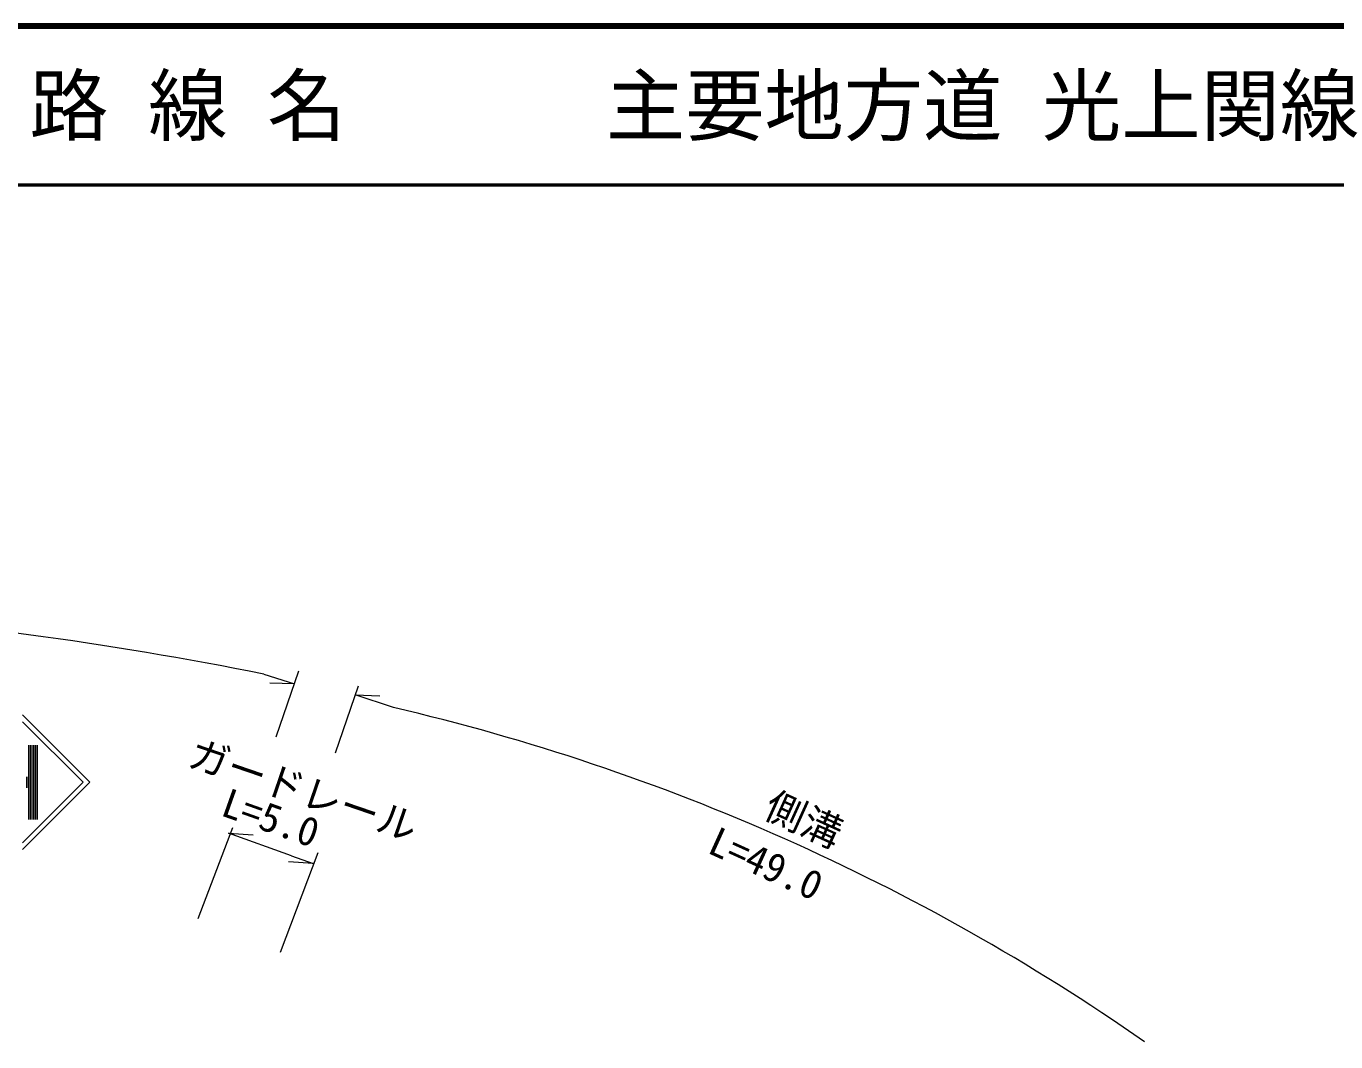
# Model space of a CAD drawing. Units: millimetres, scale not verified. Extents: x 40000 to 680000, y 20000 to 380000.
# Drawn here: x 180186 to 262755, y 315983 to 380000 of the extents above; entities that cross this region are included whole.
import ezdxf
from ezdxf.enums import TextEntityAlignment as Align

# ---------------------------------------------------------------- set-up
doc = ezdxf.new("R2010")
doc.units = ezdxf.units.MM
doc.header["$LTSCALE"] = 1000
for name, color, linetype, lineweight in [('M-STR-HTXT', 7, 'Continuous', 13), ('M-STR-STRC', 7, 'Continuous', 25), ('M-TTL', 2, 'Continuous', 140), ('M-TTL-LINE', 7, 'Continuous', 50)]:
    doc.layers.add(name, color=color, linetype=linetype, lineweight=lineweight)
doc.layers.add('M-TTL-TXT', color=7, linetype='Continuous')
doc.styles.add('ＭＳ ゴシック', font='')
doc.styles.get('ＭＳ ゴシック').set_extended_font_data('MS Gothic')

msp = doc.modelspace()

# ---------------------------------------------------------------- linework, layer by layer
at = {"layer": 'M-STR-HTXT'}
for p, q in [((195178, 339156), (197096, 338538)), ((197096, 338538), (195539, 338598)), ((197354, 339354), (195922, 335193)), ((201106, 338399), (199673, 334170)), ((200932, 337857), (202488, 337781)), ((203346, 337052), (200932, 337857)), ((193193, 329463), (191010, 323733)), ((192950, 329132), (194504, 329020)), ((196910, 327709), (192950, 329132)), ((198582, 327894), (196194, 321618)), ((198272, 327214), (196718, 327332)), ((196910, 327709), (198272, 327214))]:
    msp.add_line(p, q, dxfattribs=at)
for centre, radius, start, end in [((148189, 104246), 239564, 78.68862, 93.08145), ((172127, 203152), 137492, 55.14894, 76.87617)]:
    msp.add_arc(centre, radius, start, end, dxfattribs=at)
at = {"layer": 'M-STR-STRC'}
for p, q in [((184200, 332340), (179957, 336583)), ((179957, 336158), (183775, 332340)), ((180357, 334690), (180357, 329990)), ((180487, 334690), (180487, 329990)), ((180617, 334690), (180617, 329990)), ((180747, 334690), (180747, 329990)), ((180877, 334690), (180877, 329990)), ((183775, 332340), (179957, 328522)), ((179957, 328097), (184200, 332340)), ((180227, 332690), (180227, 331990))]:
    msp.add_line(p, q, dxfattribs=at)
at = {"layer": 'M-TTL'}
msp.add_line((680000, 380000), (40000, 380000), dxfattribs=at)
at = {"layer": 'M-TTL-LINE'}
msp.add_line((40000, 370000), (680000, 370000), dxfattribs=at)

# ---------------------------------------------------------------- texts
at = {"layer": 'M-STR-HTXT', "style": 'ＭＳ ゴシック'}
for s, rotation, p in [('ガードレール', 341.1, (190096, 332887)), ('L=5.0', 340.5, (192183, 329763)), ('側溝', 335.6, (226342, 329703)), ('L=49.0', 335.6, (222822, 327430))]:
    msp.add_text(s, height=1833, rotation=rotation, dxfattribs=at).set_placement(p, align=Align.BOTTOM_LEFT)
at = {"layer": 'M-TTL-TXT', "style": 'ＭＳ ゴシック'}
for s, p in [('路 線 名', (180380, 375000)), ('主要地方道 光上関線', (216734, 375000))]:
    msp.add_text(s, height=3666, dxfattribs=at).set_placement(p, align=Align.MIDDLE_LEFT)

doc.saveas('drawing.dxf')
